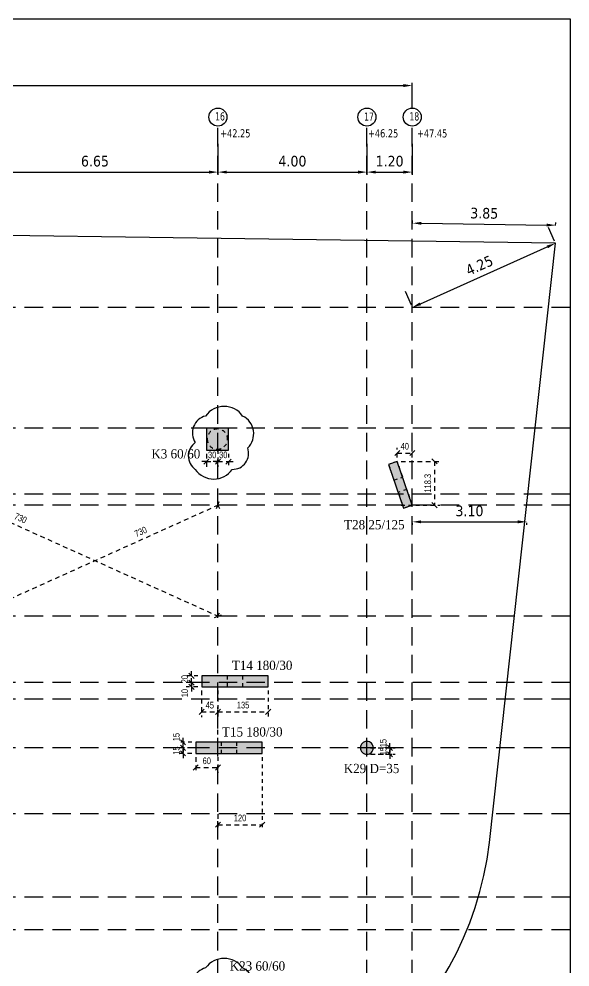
# Model space of a CAD drawing. Header units: millimetres. Extents: x -2171 to 1563, y -1758 to -1505.
# Drawn here: x -2076.4 to -2061.5, y -1614.83 to -1589.18 of the extents above; entities that cross this region are included whole.
import ezdxf

# ---------------------------------------------------------------- set-up
doc = ezdxf.new("R2010")
doc.units = ezdxf.units.MM
doc.header["$PDMODE"] = 32
for name, pattern in [('DASHDOT', [25.4, 12.7, -6.35, 0, -6.35]), ('DASHED2', [0.375, 0.25, -0.125]), ('DOT', [0.025, 0, -0.025]), ('HIDDEN', [0.375, 0.25, -0.125]), ('HIDDEN2', [0.1875, 0.125, -0.0625])]:
    doc.linetypes.add(name, pattern=pattern)
doc.layers.get('Defpoints').update_dxf_attribs({"color": 6})
for name, color, linetype in [('-S-AKSONES', 50, 'DASHDOT'), ('-S_TEXT', 3, 'Continuous'), ('A-TEXT', 7, 'Continuous'), ('AM_5', 7, 'Continuous'), ('athinas comments', 10, 'Continuous'), ('DIASTASEIS', 7, 'Continuous'), ('Fill_Col', 7, 'Continuous'), ('Geo_Col', 7, 'Continuous'), ('Geo_Lines_-1', 94, 'Continuous'), ('STR-AXIS', 2, 'Continuous'), ('Text_Col_-1', 7, 'Continuous')]:
    doc.layers.add(name, color=color, linetype=linetype)
doc.styles.add('1-100', font='arial.ttf', dxfattribs={"width": 0.8})
doc.styles.add('GR-SIMPL', font='GR-SIMPL.shx', dxfattribs={"width": 0.8})
doc.styles.add('S1TmsNwRmn11_b_934_161', font='times.ttf', dxfattribs={"width": 0.933629, "height": 0.001087})
doc.styles.get("Standard").update_dxf_attribs({"font": 'tahoma.ttf'})
doc.styles.add('style1', font='tahoma.ttf', dxfattribs={"width": 0.8})
doc.dimstyles.new('Copy of 1-100', dxfattribs={"dimtxt": 0.18, "dimasz": 0.14, "dimexe": 0.14, "dimexo": 0.1, "dimgap": 0.09, "dimtad": 1, "dimdec": 0, "dimlfac": 100, "dimrnd": 5, "dimzin": 5, "dimdsep": 46, "dimtxsty": '1-100', "dimblk": 'OBLIQUE', "dimcen": 0.09, "dimclrd": 1, "dimclre": 1, "dimclrt": 2, "dimadec": 0, "dimazin": 0, "dimtfac": 1, "dimtdec": 0, "dimtix": 1, "dimtmove": 2, "dimatfit": 3, "dimfxl": 5, "dimfxlon": 1, "dimtolj": 1, "dimtzin": 5, "dimarcsym": 0})
doc.dimstyles.new('Copy(2) of Standard', dxfattribs={"dimscale": 96, "dimtxt": 0.003, "dimasz": 0.0025, "dimexe": 0.0008, "dimexo": 0.005, "dimgap": 0.0015, "dimtad": 1, "dimrnd": 0.05, "dimzin": 0, "dimdsep": 46, "dimtxsty": 'Standard', "dimcen": 0.001, "dimclrd": 256, "dimclrt": 256, "dimadec": 0, "dimazin": 0, "dimtfac": 1, "dimtofl": 0, "dimtmove": 0, "dimatfit": 3, "dimfxl": 5, "dimtolj": 1, "dimtzin": 0, "dimarcsym": 1})

# ---------------------------------------------------------------- blocks, each defined once
blk = doc.blocks.new('_Oblique')
at = {"color": 0, "linetype": 'ByBlock', "lineweight": -2}
blk.add_line((-0.5, -0.5), (0.5, 0.5), dxfattribs=at)
blk = doc.blocks.new('*D337')
at = {"layer": 'Defpoints', "color": 0, "ltscale": 0.5, "transparency": 16777216}
for p in [(-2071.335, -1600.849), (-2071.022, -1600.749), (-2071.022, -1601.158)]:
    blk.add_point(p, dxfattribs=at)
at = {"layer": 'DIASTASEIS', "color": 1, "linetype": 'HIDDEN2', "lineweight": -2, "ltscale": 0.5, "transparency": 16777216}
blk.add_line((-2071.022, -1600.849), (-2071.022, -1601.298), dxfattribs=at)
at = {"layer": 'DIASTASEIS', "color": 1, "linetype": 'DASHED2', "lineweight": -2, "ltscale": 0.5, "transparency": 16777216}
for p, q in [((-2071.335, -1601.158), (-2071.475, -1601.158)), ((-2071.335, -1601.158), (-2071.022, -1601.158)), ((-2071.022, -1601.158), (-2070.882, -1601.158))]:
    blk.add_line(p, q, dxfattribs=at)
at = {"layer": 'DIASTASEIS', "color": 1, "linetype": 'HIDDEN', "lineweight": -2, "ltscale": 0.5, "transparency": 16777216}
blk.add_line((-2071.335, -1600.949), (-2071.335, -1601.298), dxfattribs=at)
at = {"layer": 'DIASTASEIS', "color": 1, "lineweight": -2, "ltscale": 0.5, "transparency": 16777216, "xscale": 0.14, "yscale": 0.14, "zscale": 0.14}
blk.add_blockref('_Oblique', (-2071.335, -1601.158), dxfattribs=at)
at = {"layer": 'DIASTASEIS', "color": 1, "lineweight": -2, "ltscale": 0.5, "transparency": 16777216, "xscale": 0.14, "yscale": 0.14, "zscale": 0.14, "rotation": 180}
blk.add_blockref('_Oblique', (-2071.022, -1601.158), dxfattribs=at)
at = {"layer": 'DIASTASEIS', "color": 2, "ltscale": 0.5, "transparency": 16777216, "insert": (-2071.178, -1600.976), "char_height": 0.18, "attachment_point": 5, "style": '1-100'}
blk.add_mtext('\\A1;30', dxfattribs=at)
blk = doc.blocks.new('*D338')
at = {"layer": 'Defpoints', "color": 0, "ltscale": 0.5, "transparency": 16777216}
for p in [(-2070.735, -1600.849), (-2070.735, -1601.158), (-2071.022, -1601.546)]:
    blk.add_point(p, dxfattribs=at)
at = {"layer": 'DIASTASEIS', "color": 1, "linetype": 'DASHED2', "lineweight": -2, "ltscale": 0.5, "transparency": 16777216}
for p, q in [((-2071.022, -1601.158), (-2071.162, -1601.158)), ((-2071.022, -1601.158), (-2070.735, -1601.158)), ((-2070.735, -1601.158), (-2070.595, -1601.158))]:
    blk.add_line(p, q, dxfattribs=at)
at = {"layer": 'DIASTASEIS', "color": 1, "linetype": 'HIDDEN', "lineweight": -2, "ltscale": 0.5, "transparency": 16777216}
blk.add_line((-2071.022, -1601.446), (-2071.022, -1601.018), dxfattribs=at)
at = {"layer": 'DIASTASEIS', "color": 1, "linetype": 'HIDDEN2', "lineweight": -2, "ltscale": 0.5, "transparency": 16777216}
blk.add_line((-2070.735, -1600.949), (-2070.735, -1601.298), dxfattribs=at)
at = {"layer": 'DIASTASEIS', "color": 1, "lineweight": -2, "ltscale": 0.5, "transparency": 16777216, "xscale": 0.14, "yscale": 0.14, "zscale": 0.14}
blk.add_blockref('_Oblique', (-2071.022, -1601.158), dxfattribs=at)
at = {"layer": 'DIASTASEIS', "color": 1, "lineweight": -2, "ltscale": 0.5, "transparency": 16777216, "xscale": 0.14, "yscale": 0.14, "zscale": 0.14, "rotation": 180}
blk.add_blockref('_Oblique', (-2070.735, -1601.158), dxfattribs=at)
at = {"layer": 'DIASTASEIS', "color": 2, "ltscale": 0.5, "transparency": 16777216, "insert": (-2070.878, -1600.976), "char_height": 0.18, "attachment_point": 5, "style": '1-100'}
blk.add_mtext('\\A1;30', dxfattribs=at)
blk = doc.blocks.new('*D339')
at = {"layer": 'Defpoints', "color": 0, "ltscale": 0.5, "transparency": 16777216}
for p in [(-2065.766, -1600.924), (-2066.171, -1601.15), (-2065.766, -1601.15)]:
    blk.add_point(p, dxfattribs=at)
at = {"layer": 'DIASTASEIS', "color": 1, "linetype": 'HIDDEN', "lineweight": -2, "ltscale": 0.5, "transparency": 16777216}
blk.add_line((-2066.171, -1601.05), (-2066.171, -1600.784), dxfattribs=at)
at = {"layer": 'DIASTASEIS', "color": 1, "linetype": 'DASHED2', "lineweight": -2, "ltscale": 0.5, "transparency": 16777216}
blk.add_line((-2066.171, -1600.924), (-2065.766, -1600.924), dxfattribs=at)
at = {"layer": 'DIASTASEIS', "color": 1, "linetype": 'HIDDEN2', "lineweight": -2, "ltscale": 0.5, "transparency": 16777216}
blk.add_line((-2065.766, -1601.05), (-2065.766, -1600.784), dxfattribs=at)
at = {"layer": 'DIASTASEIS', "color": 1, "lineweight": -2, "ltscale": 0.5, "transparency": 16777216, "xscale": 0.14, "yscale": 0.14, "zscale": 0.14, "rotation": 180}
blk.add_blockref('_Oblique', (-2066.171, -1600.924), dxfattribs=at)
at = {"layer": 'DIASTASEIS', "color": 1, "lineweight": -2, "ltscale": 0.5, "transparency": 16777216, "xscale": 0.14, "yscale": 0.14, "zscale": 0.14}
blk.add_blockref('_Oblique', (-2065.766, -1600.924), dxfattribs=at)
at = {"layer": 'DIASTASEIS', "color": 2, "ltscale": 0.5, "transparency": 16777216, "insert": (-2065.969, -1600.742), "char_height": 0.18, "attachment_point": 5, "style": '1-100'}
blk.add_mtext('\\A1;40', dxfattribs=at)
blk = doc.blocks.new('*D340')
at = {"layer": 'Defpoints', "color": 0, "ltscale": 0.5, "transparency": 16777216}
for p in [(-2066.171, -1601.15), (-2066.171, -1602.333), (-2065.164, -1602.333)]:
    blk.add_point(p, dxfattribs=at)
at = {"layer": 'DIASTASEIS', "color": 1, "linetype": 'HIDDEN', "lineweight": -2, "ltscale": 0.5, "transparency": 16777216}
blk.add_line((-2066.071, -1601.15), (-2065.024, -1601.15), dxfattribs=at)
at = {"layer": 'DIASTASEIS', "color": 1, "linetype": 'DASHED2', "lineweight": -2, "ltscale": 0.5, "transparency": 16777216}
blk.add_line((-2065.164, -1601.15), (-2065.164, -1602.333), dxfattribs=at)
at = {"layer": 'DIASTASEIS', "color": 1, "linetype": 'HIDDEN2', "lineweight": -2, "ltscale": 0.5, "transparency": 16777216}
blk.add_line((-2066.071, -1602.333), (-2065.024, -1602.333), dxfattribs=at)
at = {"layer": 'DIASTASEIS', "color": 1, "lineweight": -2, "ltscale": 0.5, "transparency": 16777216, "xscale": 0.14, "yscale": 0.14, "zscale": 0.14}
for p, rotation in [((-2065.164, -1601.15), 90), ((-2065.164, -1602.333), 270)]:
    blk.add_blockref('_Oblique', p, dxfattribs=dict(at, rotation=rotation))
at = {"layer": 'DIASTASEIS', "color": 2, "ltscale": 0.5, "transparency": 16777216, "insert": (-2065.346, -1601.742), "char_height": 0.18, "attachment_point": 5, "rotation": 90, "style": '1-100'}
blk.add_mtext('\\A1;118.3', dxfattribs=at)
blk = doc.blocks.new('*D341')
at = {"layer": 'Defpoints', "color": 0, "ltscale": 0.5, "transparency": 16777216}
for p in [(-2071.462, -1607.25), (-2071.022, -1607.25), (-2071.022, -1607.927)]:
    blk.add_point(p, dxfattribs=at)
at = {"layer": 'DIASTASEIS', "color": 1, "linetype": 'HIDDEN', "lineweight": -2, "ltscale": 0.5, "transparency": 16777216}
blk.add_line((-2071.462, -1607.35), (-2071.462, -1608.067), dxfattribs=at)
at = {"layer": 'DIASTASEIS', "color": 1, "linetype": 'HIDDEN2', "lineweight": -2, "ltscale": 0.5, "transparency": 16777216}
blk.add_line((-2071.022, -1607.35), (-2071.022, -1608.067), dxfattribs=at)
at = {"layer": 'DIASTASEIS', "color": 1, "linetype": 'DASHED2', "lineweight": -2, "ltscale": 0.5, "transparency": 16777216}
blk.add_line((-2071.462, -1607.927), (-2071.022, -1607.927), dxfattribs=at)
at = {"layer": 'DIASTASEIS', "color": 1, "lineweight": -2, "ltscale": 0.5, "transparency": 16777216, "xscale": 0.14, "yscale": 0.14, "zscale": 0.14, "rotation": 180}
blk.add_blockref('_Oblique', (-2071.462, -1607.927), dxfattribs=at)
at = {"layer": 'DIASTASEIS', "color": 1, "lineweight": -2, "ltscale": 0.5, "transparency": 16777216, "xscale": 0.14, "yscale": 0.14, "zscale": 0.14}
blk.add_blockref('_Oblique', (-2071.022, -1607.927), dxfattribs=at)
at = {"layer": 'DIASTASEIS', "color": 2, "ltscale": 0.5, "transparency": 16777216, "insert": (-2071.242, -1607.746), "char_height": 0.18, "attachment_point": 5, "style": '1-100'}
blk.add_mtext('\\A1;45', dxfattribs=at)
blk = doc.blocks.new('*D342')
at = {"layer": 'Defpoints', "color": 0, "ltscale": 0.5, "transparency": 16777216}
for p in [(-2071.624, -1609.05), (-2071.022, -1609.05), (-2071.022, -1609.434)]:
    blk.add_point(p, dxfattribs=at)
at = {"layer": 'DIASTASEIS', "color": 1, "linetype": 'HIDDEN', "lineweight": -2, "ltscale": 0.5, "transparency": 16777216}
blk.add_line((-2071.624, -1609.15), (-2071.624, -1609.574), dxfattribs=at)
at = {"layer": 'DIASTASEIS', "color": 1, "linetype": 'HIDDEN2', "lineweight": -2, "ltscale": 0.5, "transparency": 16777216}
blk.add_line((-2071.022, -1609.15), (-2071.022, -1609.574), dxfattribs=at)
at = {"layer": 'DIASTASEIS', "color": 1, "linetype": 'DASHED2', "lineweight": -2, "ltscale": 0.5, "transparency": 16777216}
blk.add_line((-2071.624, -1609.434), (-2071.022, -1609.434), dxfattribs=at)
at = {"layer": 'DIASTASEIS', "color": 1, "lineweight": -2, "ltscale": 0.5, "transparency": 16777216, "xscale": 0.14, "yscale": 0.14, "zscale": 0.14, "rotation": 180}
blk.add_blockref('_Oblique', (-2071.624, -1609.434), dxfattribs=at)
at = {"layer": 'DIASTASEIS', "color": 1, "lineweight": -2, "ltscale": 0.5, "transparency": 16777216, "xscale": 0.14, "yscale": 0.14, "zscale": 0.14}
blk.add_blockref('_Oblique', (-2071.022, -1609.434), dxfattribs=at)
at = {"layer": 'DIASTASEIS', "color": 2, "ltscale": 0.5, "transparency": 16777216, "insert": (-2071.323, -1609.252), "char_height": 0.18, "attachment_point": 5, "style": '1-100'}
blk.add_mtext('\\A1;60', dxfattribs=at)
blk = doc.blocks.new('*D330')
at = {"layer": 'Defpoints', "color": 0, "ltscale": 0.5, "transparency": 16777216}
for p in [(-2071.966, -1608.9), (-2071.624, -1608.9), (-2071.624, -1609.05)]:
    blk.add_point(p, dxfattribs=at)
at = {"layer": 'DIASTASEIS', "color": 1, "linetype": 'DASHED2', "lineweight": -2, "ltscale": 0.5, "transparency": 16777216}
for p, q in [((-2071.966, -1608.9), (-2071.966, -1608.76)), ((-2071.966, -1609.05), (-2071.966, -1608.9)), ((-2071.966, -1609.05), (-2071.966, -1609.19))]:
    blk.add_line(p, q, dxfattribs=at)
at = {"layer": 'DIASTASEIS', "color": 1, "linetype": 'HIDDEN2', "lineweight": -2, "ltscale": 0.5, "transparency": 16777216}
blk.add_line((-2071.724, -1608.9), (-2072.106, -1608.9), dxfattribs=at)
at = {"layer": 'DIASTASEIS', "color": 1, "linetype": 'HIDDEN', "lineweight": -2, "ltscale": 0.5, "transparency": 16777216}
blk.add_line((-2071.724, -1609.05), (-2072.106, -1609.05), dxfattribs=at)
at = {"layer": 'DIASTASEIS', "color": 1, "lineweight": -2, "ltscale": 0.5, "transparency": 16777216, "xscale": 0.14, "yscale": 0.14, "zscale": 0.14}
for p, rotation in [((-2071.966, -1608.9), 270), ((-2071.966, -1609.05), 90)]:
    blk.add_blockref('_Oblique', p, dxfattribs=dict(at, rotation=rotation))
at = {"layer": 'DIASTASEIS', "color": 2, "ltscale": 0.5, "transparency": 16777216, "insert": (-2072.148, -1608.975), "char_height": 0.18, "attachment_point": 5, "rotation": 90, "style": '1-100'}
blk.add_mtext('\\A1;15', dxfattribs=at)
blk = doc.blocks.new('*D331')
at = {"layer": 'Defpoints', "color": 0, "ltscale": 0.5, "transparency": 16777216}
for p in [(-2071.737, -1607.136), (-2071.462, -1607.136), (-2071.462, -1607.25)]:
    blk.add_point(p, dxfattribs=at)
at = {"layer": 'DIASTASEIS', "color": 1, "linetype": 'DASHED2', "lineweight": -2, "ltscale": 0.5, "transparency": 16777216}
for p, q in [((-2071.737, -1607.136), (-2071.737, -1606.996)), ((-2071.737, -1607.25), (-2071.737, -1607.136)), ((-2071.737, -1607.25), (-2071.737, -1607.39))]:
    blk.add_line(p, q, dxfattribs=at)
at = {"layer": 'DIASTASEIS', "color": 1, "linetype": 'HIDDEN2', "lineweight": -2, "ltscale": 0.5, "transparency": 16777216}
blk.add_line((-2071.562, -1607.136), (-2071.877, -1607.136), dxfattribs=at)
at = {"layer": 'DIASTASEIS', "color": 1, "linetype": 'HIDDEN', "lineweight": -2, "ltscale": 0.5, "transparency": 16777216}
blk.add_line((-2071.562, -1607.25), (-2071.877, -1607.25), dxfattribs=at)
at = {"layer": 'DIASTASEIS', "color": 1, "lineweight": -2, "ltscale": 0.5, "transparency": 16777216, "xscale": 0.14, "yscale": 0.14, "zscale": 0.14}
for p, rotation in [((-2071.737, -1607.136), 270), ((-2071.737, -1607.25), 90)]:
    blk.add_blockref('_Oblique', p, dxfattribs=dict(at, rotation=rotation))
at = {"layer": 'DIASTASEIS', "color": 2, "ltscale": 0.5, "transparency": 16777216, "insert": (-2071.918, -1607.42), "char_height": 0.18, "attachment_point": 5, "rotation": 90, "style": '1-100'}
blk.add_mtext('\\A1;10', dxfattribs=at)
blk = doc.blocks.new('*D357')
at = {"layer": 'Defpoints', "color": 0, "ltscale": 0.5, "transparency": 16777216}
for p in [(-2071.737, -1606.95), (-2071.462, -1606.95), (-2071.462, -1607.136)]:
    blk.add_point(p, dxfattribs=at)
at = {"layer": 'DIASTASEIS', "color": 1, "linetype": 'DASHED2', "lineweight": -2, "ltscale": 0.5, "transparency": 16777216}
for p, q in [((-2071.737, -1606.95), (-2071.737, -1606.81)), ((-2071.737, -1607.136), (-2071.737, -1606.95)), ((-2071.737, -1607.136), (-2071.737, -1607.276))]:
    blk.add_line(p, q, dxfattribs=at)
at = {"layer": 'DIASTASEIS', "color": 1, "linetype": 'HIDDEN2', "lineweight": -2, "ltscale": 0.5, "transparency": 16777216}
blk.add_line((-2071.562, -1606.95), (-2071.877, -1606.95), dxfattribs=at)
at = {"layer": 'DIASTASEIS', "color": 1, "linetype": 'HIDDEN', "lineweight": -2, "ltscale": 0.5, "transparency": 16777216}
blk.add_line((-2071.562, -1607.136), (-2071.877, -1607.136), dxfattribs=at)
at = {"layer": 'DIASTASEIS', "color": 1, "lineweight": -2, "ltscale": 0.5, "transparency": 16777216, "xscale": 0.14, "yscale": 0.14, "zscale": 0.14}
for p, rotation in [((-2071.737, -1606.95), 270), ((-2071.737, -1607.136), 90)]:
    blk.add_blockref('_Oblique', p, dxfattribs=dict(at, rotation=rotation))
at = {"layer": 'DIASTASEIS', "color": 2, "ltscale": 0.5, "transparency": 16777216, "insert": (-2071.919, -1607.043), "char_height": 0.18, "attachment_point": 5, "rotation": 90, "style": '1-100'}
blk.add_mtext('\\A1;20', dxfattribs=at)
blk = doc.blocks.new('*D358')
at = {"layer": 'Defpoints', "color": 0, "ltscale": 0.5, "transparency": 16777216}
for p in [(-2069.662, -1607.25), (-2069.662, -1607.927), (-2071.022, -1608.636)]:
    blk.add_point(p, dxfattribs=at)
at = {"layer": 'DIASTASEIS', "color": 1, "linetype": 'HIDDEN2', "lineweight": -2, "ltscale": 0.5, "transparency": 16777216}
blk.add_line((-2069.662, -1607.35), (-2069.662, -1608.067), dxfattribs=at)
at = {"layer": 'DIASTASEIS', "color": 1, "linetype": 'HIDDEN', "lineweight": -2, "ltscale": 0.5, "transparency": 16777216}
blk.add_line((-2071.022, -1608.536), (-2071.022, -1607.787), dxfattribs=at)
at = {"layer": 'DIASTASEIS', "color": 1, "linetype": 'DASHED2', "lineweight": -2, "ltscale": 0.5, "transparency": 16777216}
blk.add_line((-2071.022, -1607.927), (-2069.662, -1607.927), dxfattribs=at)
at = {"layer": 'DIASTASEIS', "color": 1, "lineweight": -2, "ltscale": 0.5, "transparency": 16777216, "xscale": 0.14, "yscale": 0.14, "zscale": 0.14, "rotation": 180}
blk.add_blockref('_Oblique', (-2071.022, -1607.927), dxfattribs=at)
at = {"layer": 'DIASTASEIS', "color": 1, "lineweight": -2, "ltscale": 0.5, "transparency": 16777216, "xscale": 0.14, "yscale": 0.14, "zscale": 0.14}
blk.add_blockref('_Oblique', (-2069.662, -1607.927), dxfattribs=at)
at = {"layer": 'DIASTASEIS', "color": 2, "ltscale": 0.5, "transparency": 16777216, "insert": (-2070.342, -1607.745), "char_height": 0.18, "attachment_point": 5, "style": '1-100'}
blk.add_mtext('\\A1;135', dxfattribs=at)
blk = doc.blocks.new('*D359')
at = {"layer": 'Defpoints', "color": 0, "ltscale": 0.5, "transparency": 16777216}
for p in [(-2071.966, -1608.75), (-2071.624, -1608.75), (-2071.624, -1608.9)]:
    blk.add_point(p, dxfattribs=at)
at = {"layer": 'DIASTASEIS', "color": 1, "linetype": 'DASHED2', "lineweight": -2, "ltscale": 0.5, "transparency": 16777216}
for p, q in [((-2071.966, -1608.75), (-2071.966, -1608.61)), ((-2071.966, -1608.9), (-2071.966, -1608.75)), ((-2071.966, -1608.9), (-2071.966, -1609.04))]:
    blk.add_line(p, q, dxfattribs=at)
at = {"layer": 'DIASTASEIS', "color": 1, "linetype": 'HIDDEN2', "lineweight": -2, "ltscale": 0.5, "transparency": 16777216}
blk.add_line((-2071.724, -1608.75), (-2072.106, -1608.75), dxfattribs=at)
at = {"layer": 'DIASTASEIS', "color": 1, "linetype": 'HIDDEN', "lineweight": -2, "ltscale": 0.5, "transparency": 16777216}
blk.add_line((-2071.724, -1608.9), (-2072.106, -1608.9), dxfattribs=at)
at = {"layer": 'DIASTASEIS', "color": 1, "lineweight": -2, "ltscale": 0.5, "transparency": 16777216, "xscale": 0.14, "yscale": 0.14, "zscale": 0.14}
for p, rotation in [((-2071.966, -1608.75), 270), ((-2071.966, -1608.9), 90)]:
    blk.add_blockref('_Oblique', p, dxfattribs=dict(at, rotation=rotation))
at = {"layer": 'DIASTASEIS', "color": 2, "ltscale": 0.5, "transparency": 16777216, "insert": (-2072.148, -1608.609), "char_height": 0.18, "attachment_point": 5, "rotation": 90, "style": '1-100'}
blk.add_mtext('\\A1;15', dxfattribs=at)
blk = doc.blocks.new('*D360')
at = {"layer": 'Defpoints', "color": 0, "ltscale": 0.5, "transparency": 16777216}
for p in [(-2069.824, -1609.05), (-2071.022, -1610.595), (-2069.824, -1610.979)]:
    blk.add_point(p, dxfattribs=at)
at = {"layer": 'DIASTASEIS', "color": 1, "linetype": 'HIDDEN2', "lineweight": -2, "ltscale": 0.5, "transparency": 16777216}
blk.add_line((-2069.824, -1609.15), (-2069.824, -1611.119), dxfattribs=at)
at = {"layer": 'DIASTASEIS', "color": 1, "linetype": 'HIDDEN', "lineweight": -2, "ltscale": 0.5, "transparency": 16777216}
blk.add_line((-2071.022, -1610.695), (-2071.022, -1611.119), dxfattribs=at)
at = {"layer": 'DIASTASEIS', "color": 1, "linetype": 'DASHED2', "lineweight": -2, "ltscale": 0.5, "transparency": 16777216}
blk.add_line((-2071.022, -1610.979), (-2069.824, -1610.979), dxfattribs=at)
at = {"layer": 'DIASTASEIS', "color": 1, "lineweight": -2, "ltscale": 0.5, "transparency": 16777216, "xscale": 0.14, "yscale": 0.14, "zscale": 0.14, "rotation": 180}
blk.add_blockref('_Oblique', (-2071.022, -1610.979), dxfattribs=at)
at = {"layer": 'DIASTASEIS', "color": 1, "lineweight": -2, "ltscale": 0.5, "transparency": 16777216, "xscale": 0.14, "yscale": 0.14, "zscale": 0.14}
blk.add_blockref('_Oblique', (-2069.824, -1610.979), dxfattribs=at)
at = {"layer": 'DIASTASEIS', "color": 2, "ltscale": 0.5, "transparency": 16777216, "insert": (-2070.423, -1610.797), "char_height": 0.18, "attachment_point": 5, "style": '1-100'}
blk.add_mtext('\\A1;120', dxfattribs=at)
blk = doc.blocks.new('*D376')
at = {"layer": 'Defpoints', "color": 0, "ltscale": 0.5, "transparency": 16777216}
for p in [(-2066.993, -1608.9), (-2066.993, -1609.075), (-2066.37, -1608.9)]:
    blk.add_point(p, dxfattribs=at)
at = {"layer": 'DIASTASEIS', "color": 1, "linetype": 'DASHED2', "lineweight": -2, "ltscale": 0.5, "transparency": 16777216}
for p, q in [((-2066.37, -1608.9), (-2066.37, -1608.76)), ((-2066.37, -1609.075), (-2066.37, -1608.9)), ((-2066.37, -1609.075), (-2066.37, -1609.215))]:
    blk.add_line(p, q, dxfattribs=at)
at = {"layer": 'DIASTASEIS', "color": 1, "linetype": 'HIDDEN2', "lineweight": -2, "ltscale": 0.5, "transparency": 16777216}
blk.add_line((-2066.893, -1608.9), (-2066.23, -1608.9), dxfattribs=at)
at = {"layer": 'DIASTASEIS', "color": 1, "linetype": 'HIDDEN', "lineweight": -2, "ltscale": 0.5, "transparency": 16777216}
blk.add_line((-2066.893, -1609.075), (-2066.23, -1609.075), dxfattribs=at)
at = {"layer": 'DIASTASEIS', "color": 1, "lineweight": -2, "ltscale": 0.5, "transparency": 16777216, "xscale": 0.14, "yscale": 0.14, "zscale": 0.14}
for p, rotation in [((-2066.37, -1608.9), 270), ((-2066.37, -1609.075), 90)]:
    blk.add_blockref('_Oblique', p, dxfattribs=dict(at, rotation=rotation))
at = {"layer": 'DIASTASEIS', "color": 2, "ltscale": 0.5, "transparency": 16777216, "insert": (-2066.552, -1608.772), "char_height": 0.18, "attachment_point": 5, "rotation": 90, "style": '1-100'}
blk.add_mtext('\\A1;15', dxfattribs=at)
blk = doc.blocks.new('*D377')
at = {"layer": 'Defpoints', "color": 0, "ltscale": 0.5, "transparency": 16777216}
for p in [(-2066.993, -1608.9), (-2066.993, -1609.075), (-2066.37, -1609.075)]:
    blk.add_point(p, dxfattribs=at)
at = {"layer": 'DIASTASEIS', "color": 1, "linetype": 'DASHED2', "lineweight": -2, "ltscale": 0.5, "transparency": 16777216}
for p, q in [((-2066.37, -1608.9), (-2066.37, -1608.76)), ((-2066.37, -1608.9), (-2066.37, -1609.075)), ((-2066.37, -1609.075), (-2066.37, -1609.215))]:
    blk.add_line(p, q, dxfattribs=at)
at = {"layer": 'DIASTASEIS', "color": 1, "linetype": 'HIDDEN', "lineweight": -2, "ltscale": 0.5, "transparency": 16777216}
blk.add_line((-2066.893, -1608.9), (-2066.23, -1608.9), dxfattribs=at)
at = {"layer": 'DIASTASEIS', "color": 1, "linetype": 'HIDDEN2', "lineweight": -2, "ltscale": 0.5, "transparency": 16777216}
blk.add_line((-2066.893, -1609.075), (-2066.23, -1609.075), dxfattribs=at)
at = {"layer": 'DIASTASEIS', "color": 1, "lineweight": -2, "ltscale": 0.5, "transparency": 16777216, "xscale": 0.14, "yscale": 0.14, "zscale": 0.14}
for p, rotation in [((-2066.37, -1608.9), 270), ((-2066.37, -1609.075), 90)]:
    blk.add_blockref('_Oblique', p, dxfattribs=dict(at, rotation=rotation))
at = {"layer": 'DIASTASEIS', "color": 2, "ltscale": 0.5, "transparency": 16777216, "insert": (-2066.552, -1608.988), "char_height": 0.18, "attachment_point": 5, "rotation": 90, "style": '1-100'}
blk.add_mtext('\\A1;15', dxfattribs=at)
blk = doc.blocks.new('*D379')
at = {"layer": '-S-AKSONES', "color": 0, "linetype": 'Continuous', "lineweight": -2, "ltscale": 0.5, "transparency": 16777216}
for p, q in [((-2113.221, -1591.6), (-2113.221, -1590.907)), ((-2065.766, -1591.6), (-2065.766, -1590.907))]:
    blk.add_line(p, q, dxfattribs=at)
at = {"layer": '-S-AKSONES', "linetype": 'Continuous', "lineweight": -2, "ltscale": 0.5, "transparency": 16777216}
blk.add_line((-2112.981, -1590.984), (-2066.006, -1590.984), dxfattribs=at)
at = {"layer": '-S-AKSONES', "linetype": 'Continuous', "ltscale": 0.5, "transparency": 16777216}
for points in [[(-2112.981, -1590.944), (-2112.981, -1591.024), (-2113.221, -1590.984)], [(-2066.006, -1590.944), (-2066.006, -1591.024), (-2065.766, -1590.984)]]:
    blk.add_solid(points, dxfattribs=at)
at = {"layer": 'Defpoints', "color": 0, "linetype": 'Continuous', "ltscale": 0.5, "transparency": 16777216}
for p in [(-2065.766, -1590.984), (-2113.221, -1592.08), (-2065.766, -1592.08)]:
    blk.add_point(p, dxfattribs=at)
at = {"layer": '-S-AKSONES', "linetype": 'Continuous', "ltscale": 0.5, "transparency": 16777216, "insert": (-2089.494, -1590.693), "char_height": 0.288, "attachment_point": 5}
blk.add_mtext('\\A1;47.45', dxfattribs=at)
blk = doc.blocks.new('*D395')
at = {"layer": '-S-AKSONES', "color": 0, "lineweight": -2, "ltscale": 0.5, "transparency": 16777216}
for p, q in [((-2077.675, -1592.56), (-2077.675, -1593.402)), ((-2071.022, -1592.56), (-2071.022, -1593.402))]:
    blk.add_line(p, q, dxfattribs=at)
at = {"layer": '-S-AKSONES', "lineweight": -2, "ltscale": 0.5, "transparency": 16777216}
blk.add_line((-2077.435, -1593.325), (-2071.262, -1593.325), dxfattribs=at)
at = {"layer": '-S-AKSONES', "ltscale": 0.5, "transparency": 16777216}
for points in [[(-2077.435, -1593.285), (-2077.435, -1593.365), (-2077.675, -1593.325)], [(-2071.262, -1593.285), (-2071.262, -1593.365), (-2071.022, -1593.325)]]:
    blk.add_solid(points, dxfattribs=at)
at = {"layer": 'Defpoints', "color": 0, "ltscale": 0.5, "transparency": 16777216}
for p in [(-2077.675, -1592.08), (-2071.022, -1592.08), (-2071.022, -1593.325)]:
    blk.add_point(p, dxfattribs=at)
at = {"layer": '-S-AKSONES', "ltscale": 0.5, "transparency": 16777216, "insert": (-2074.348, -1593.031), "char_height": 0.288, "attachment_point": 5}
blk.add_mtext('\\A1;6.65', dxfattribs=at)
blk = doc.blocks.new('*D396')
at = {"layer": '-S-AKSONES', "color": 0, "lineweight": -2, "ltscale": 0.5, "transparency": 16777216}
for p, q in [((-2071.022, -1592.56), (-2071.022, -1593.402)), ((-2066.993, -1592.56), (-2066.993, -1593.402))]:
    blk.add_line(p, q, dxfattribs=at)
at = {"layer": '-S-AKSONES', "lineweight": -2, "ltscale": 0.5, "transparency": 16777216}
blk.add_line((-2070.782, -1593.325), (-2067.233, -1593.325), dxfattribs=at)
at = {"layer": '-S-AKSONES', "ltscale": 0.5, "transparency": 16777216}
for points in [[(-2070.782, -1593.285), (-2070.782, -1593.365), (-2071.022, -1593.325)], [(-2067.233, -1593.285), (-2067.233, -1593.365), (-2066.993, -1593.325)]]:
    blk.add_solid(points, dxfattribs=at)
at = {"layer": 'Defpoints', "color": 0, "ltscale": 0.5, "transparency": 16777216}
for p in [(-2071.022, -1592.08), (-2066.993, -1592.08), (-2066.993, -1593.325)]:
    blk.add_point(p, dxfattribs=at)
at = {"layer": '-S-AKSONES', "ltscale": 0.5, "transparency": 16777216, "insert": (-2069.007, -1593.031), "char_height": 0.288, "attachment_point": 5}
blk.add_mtext('\\A1;4.00', dxfattribs=at)
blk = doc.blocks.new('*D397')
at = {"layer": '-S-AKSONES', "color": 0, "lineweight": -2, "ltscale": 0.5, "transparency": 16777216}
for p, q in [((-2066.993, -1592.56), (-2066.993, -1593.402)), ((-2065.766, -1592.56), (-2065.766, -1593.402))]:
    blk.add_line(p, q, dxfattribs=at)
at = {"layer": '-S-AKSONES', "lineweight": -2, "ltscale": 0.5, "transparency": 16777216}
blk.add_line((-2066.753, -1593.325), (-2066.006, -1593.325), dxfattribs=at)
at = {"layer": '-S-AKSONES', "ltscale": 0.5, "transparency": 16777216}
for points in [[(-2066.753, -1593.285), (-2066.753, -1593.365), (-2066.993, -1593.325)], [(-2066.006, -1593.285), (-2066.006, -1593.365), (-2065.766, -1593.325)]]:
    blk.add_solid(points, dxfattribs=at)
at = {"layer": 'Defpoints', "color": 0, "ltscale": 0.5, "transparency": 16777216}
for p in [(-2066.993, -1592.08), (-2065.766, -1592.08), (-2065.766, -1593.325)]:
    blk.add_point(p, dxfattribs=at)
at = {"layer": '-S-AKSONES', "ltscale": 0.5, "transparency": 16777216, "insert": (-2066.38, -1593.031), "char_height": 0.288, "attachment_point": 5}
blk.add_mtext('\\A1;1.20', dxfattribs=at)
blk = doc.blocks.new('*D412')
at = {"layer": '-S-AKSONES', "color": 0, "lineweight": -2, "ltscale": 0.5, "transparency": 16777216}
for p, q in [((-2065.766, -1602.813), (-2065.766, -1602.863)), ((-2062.674, -1602.813), (-2062.674, -1602.863))]:
    blk.add_line(p, q, dxfattribs=at)
at = {"layer": '-S-AKSONES', "lineweight": -2, "ltscale": 0.5, "transparency": 16777216}
blk.add_line((-2065.526, -1602.786), (-2062.914, -1602.786), dxfattribs=at)
at = {"layer": '-S-AKSONES', "ltscale": 0.5, "transparency": 16777216}
for points in [[(-2065.526, -1602.746), (-2065.526, -1602.826), (-2065.766, -1602.786)], [(-2062.914, -1602.746), (-2062.914, -1602.826), (-2062.674, -1602.786)]]:
    blk.add_solid(points, dxfattribs=at)
at = {"layer": 'Defpoints', "color": 0, "ltscale": 0.5, "transparency": 16777216}
for p in [(-2065.766, -1602.333), (-2062.674, -1602.333), (-2062.674, -1602.786)]:
    blk.add_point(p, dxfattribs=at)
at = {"layer": '-S-AKSONES', "ltscale": 0.5, "transparency": 16777216, "insert": (-2064.22, -1602.492), "char_height": 0.288, "attachment_point": 5}
blk.add_mtext('\\A1;3.10', dxfattribs=at)
blk = doc.blocks.new('*D413')
at = {"layer": '-S-AKSONES', "color": 0, "lineweight": -2, "ltscale": 0.5, "transparency": 16777216}
for p, q in [((-2062.092, -1594.812), (-2061.927, -1595.18)), ((-2065.963, -1596.547), (-2065.798, -1596.915))]:
    blk.add_line(p, q, dxfattribs=at)
at = {"layer": '-S-AKSONES', "lineweight": -2, "ltscale": 0.5, "transparency": 16777216}
blk.add_line((-2065.547, -1596.887), (-2062.115, -1595.348), dxfattribs=at)
at = {"layer": '-S-AKSONES', "ltscale": 0.5, "transparency": 16777216}
for points in [[(-2062.131, -1595.312), (-2062.098, -1595.385), (-2061.896, -1595.25)], [(-2065.564, -1596.851), (-2065.531, -1596.924), (-2065.766, -1596.985)]]:
    blk.add_solid(points, dxfattribs=at)
at = {"layer": 'Defpoints', "color": 0, "ltscale": 0.5, "transparency": 16777216}
for p in [(-2061.896, -1595.25), (-2061.896, -1595.25), (-2065.766, -1596.985)]:
    blk.add_point(p, dxfattribs=at)
at = {"layer": '-S-AKSONES', "ltscale": 0.5, "transparency": 16777216, "insert": (-2063.951, -1595.85), "char_height": 0.288, "attachment_point": 5, "rotation": 24.147}
blk.add_mtext('\\A1;4.25', dxfattribs=at)
blk = doc.blocks.new('*D416')
at = {"layer": '-S-AKSONES', "color": 0, "lineweight": -2, "ltscale": 0.5, "transparency": 16777216}
for p, q in [((-2065.76, -1594.716), (-2065.759, -1594.63)), ((-2061.889, -1594.77), (-2061.888, -1594.685))]:
    blk.add_line(p, q, dxfattribs=at)
at = {"layer": '-S-AKSONES', "lineweight": -2, "ltscale": 0.5, "transparency": 16777216}
blk.add_line((-2065.52, -1594.71), (-2062.129, -1594.758), dxfattribs=at)
at = {"layer": '-S-AKSONES', "ltscale": 0.5, "transparency": 16777216}
for points in [[(-2065.519, -1594.67), (-2065.52, -1594.75), (-2065.76, -1594.707)], [(-2062.128, -1594.718), (-2062.129, -1594.798), (-2061.889, -1594.761)]]:
    blk.add_solid(points, dxfattribs=at)
at = {"layer": 'Defpoints', "color": 0, "ltscale": 0.5, "transparency": 16777216}
for p in [(-2061.889, -1594.761), (-2065.766, -1595.196), (-2061.896, -1595.25)]:
    blk.add_point(p, dxfattribs=at)
at = {"layer": '-S-AKSONES', "ltscale": 0.5, "transparency": 16777216, "insert": (-2063.82, -1594.44), "char_height": 0.288, "attachment_point": 5, "rotation": 359.1928}
blk.add_mtext('\\A1;3.85', dxfattribs=at)
blk = doc.blocks.new('*D326')
at = {"layer": 'AM_5', "color": 1, "linetype": 'HIDDEN', "lineweight": -2, "ltscale": 0.5, "transparency": 16777216}
blk.add_line((-2077.675, -1602.333), (-2077.617, -1602.206), dxfattribs=at)
at = {"layer": 'AM_5', "color": 1, "linetype": 'DASHED2', "lineweight": -2, "ltscale": 0.5, "transparency": 16777216}
blk.add_line((-2077.675, -1602.333), (-2071.022, -1605.336), dxfattribs=at)
at = {"layer": 'AM_5', "color": 1, "linetype": 'HIDDEN2', "lineweight": -2, "ltscale": 0.5, "transparency": 16777216}
blk.add_line((-2071.022, -1605.336), (-2070.964, -1605.208), dxfattribs=at)
at = {"layer": 'Defpoints', "color": 0, "ltscale": 0.5, "transparency": 16777216}
for p in [(-2077.675, -1602.333), (-2071.022, -1605.336), (-2071.022, -1605.336)]:
    blk.add_point(p, dxfattribs=at)
at = {"layer": 'AM_5', "color": 1, "lineweight": -2, "ltscale": 0.5, "transparency": 16777216, "xscale": 0.14, "yscale": 0.14, "zscale": 0.14}
for p, rotation in [((-2077.675, -1602.333), 155.7081467728904), ((-2071.022, -1605.336), 335.7081467728904)]:
    blk.add_blockref('_Oblique', p, dxfattribs=dict(at, rotation=rotation))
at = {"layer": 'AM_5', "color": 2, "ltscale": 0.5, "transparency": 16777216, "insert": (-2076.359, -1602.687), "char_height": 0.18, "attachment_point": 5, "rotation": 335.7081, "style": '1-100'}
blk.add_mtext('\\A1;730', dxfattribs=at)
blk = doc.blocks.new('*D327')
at = {"layer": 'AM_5', "color": 1, "linetype": 'DASHED2', "lineweight": -2, "ltscale": 0.5, "transparency": 16777216}
blk.add_line((-2077.675, -1605.336), (-2071.022, -1602.333), dxfattribs=at)
at = {"layer": 'AM_5', "color": 1, "linetype": 'HIDDEN2', "lineweight": -2, "ltscale": 0.5, "transparency": 16777216}
blk.add_line((-2071.022, -1602.333), (-2070.964, -1602.461), dxfattribs=at)
at = {"layer": 'AM_5', "color": 1, "linetype": 'HIDDEN', "lineweight": -2, "ltscale": 0.5, "transparency": 16777216}
blk.add_line((-2077.675, -1605.336), (-2077.732, -1605.208), dxfattribs=at)
at = {"layer": 'Defpoints', "color": 0, "ltscale": 0.5, "transparency": 16777216}
for p in [(-2071.022, -1602.333), (-2071.022, -1602.333), (-2077.675, -1605.336)]:
    blk.add_point(p, dxfattribs=at)
at = {"layer": 'AM_5', "color": 1, "lineweight": -2, "ltscale": 0.5, "transparency": 16777216, "xscale": 0.14, "yscale": 0.14, "zscale": 0.14}
for p, rotation in [((-2071.022, -1602.333), 24.29185322710981), ((-2077.675, -1605.336), 204.2918532271098)]:
    blk.add_blockref('_Oblique', p, dxfattribs=dict(at, rotation=rotation))
at = {"layer": 'AM_5', "color": 2, "ltscale": 0.5, "transparency": 16777216, "insert": (-2073.112, -1603.055), "char_height": 0.18, "attachment_point": 5, "rotation": 24.2919, "style": '1-100'}
blk.add_mtext('\\A1;730', dxfattribs=at)

msp = doc.modelspace()

# ---------------------------------------------------------------- hatches: boundary and pattern name
at = {"layer": 'Fill_Col', "ltscale": 0.5, "transparency": 33554572}
h = msp.add_hatch(color=7, dxfattribs=at)
h.dxf.hatch_style = 1
h.paths.add_polyline_path([(-2071.3352, -1600.8489), (-2070.7352, -1600.8489), (-2070.7352, -1600.2489), (-2071.3352, -1600.2489)])
at = {"layer": 'Fill_Col', "ltscale": 0.5}
h = msp.add_hatch(color=253, dxfattribs=at)
h.dxf.hatch_style = 1
h.paths.add_polyline_path([(-2065.7665, -1602.3331), (-2066.1708, -1601.1503), (-2066.4073, -1601.2311), (-2066.0031, -1602.414)])
h = msp.add_hatch(color=253, dxfattribs=at)
h.dxf.hatch_style = 1
h.paths.add_polyline_path([(-2071.4617, -1607.2505), (-2069.6617, -1607.2505), (-2069.6617, -1606.9505), (-2071.4617, -1606.9505)])
h = msp.add_hatch(color=253, dxfattribs=at)
h.dxf.hatch_style = 1
h.paths.add_polyline_path([(-2071.6236, -1609.05), (-2069.8236, -1609.05), (-2069.8236, -1608.75), (-2071.6236, -1608.75)])
h = msp.add_hatch(color=253, dxfattribs=at)
h.dxf.hatch_style = 1
edge = h.paths.add_edge_path()
edge.add_arc((-2066.9928, -1608.9001), 0.175, 0, 90)
edge.add_arc((-2066.9928, -1608.9001), 0.175, 90, 180)
edge.add_arc((-2066.9928, -1608.9001), 0.175, 180, 270)
edge.add_arc((-2066.9928, -1608.9001), 0.175, 270, 360)

# ---------------------------------------------------------------- linework, layer by layer
at = {"layer": '-S_TEXT', "ltscale": 5}
msp.add_lwpolyline([(-2119.6475, -1589.182), (-2061.5, -1589.182), (-2061.5, -1629.2267), (-2119.6475, -1629.2267)], close=True, dxfattribs=at)
at = {"layer": '-S_TEXT', "color": 2}
for centre in [(-2071.0217, -1591.8367), (-2066.9926, -1591.8367), (-2065.7665, -1591.8367)]:
    msp.add_circle(centre, 0.2432, dxfattribs=at)
at = {"layer": 'athinas comments', "color": 253}
for points in [[(-2071.6349, -1601.3675, 0.5205671), (-2070.6349, -1601.3675, 0.5205671), (-2070.2163, -1600.7861, 0.5205671), (-2070.3538, -1599.9236, 0.5205671), (-2071.3538, -1599.9236, 0.5205671), (-2071.6349, -1600.6424, 0.5205671)], [(-2071.6349, -1616.2991, 0.5205671), (-2070.6349, -1616.2991, 0.5205671), (-2070.2163, -1615.7177, 0.5205671), (-2070.3538, -1614.8551, 0.5205671), (-2071.3538, -1614.8551, 0.5205671), (-2071.6349, -1615.574, 0.5205671)]]:
    msp.add_lwpolyline(points, format="xyb", close=True, dxfattribs=at)
at = {"layer": 'Geo_Col', "color": 94}
for points in [[(-2071.3352, -1600.8489), (-2070.7352, -1600.8489), (-2070.7352, -1600.2489), (-2071.3352, -1600.2489)], [(-2065.7665, -1602.3331), (-2066.1708, -1601.1503), (-2066.4073, -1601.2311), (-2066.0031, -1602.414)], [(-2071.4617, -1607.2505), (-2069.6617, -1607.2505), (-2069.6617, -1606.9505), (-2071.4617, -1606.9505)], [(-2071.6236, -1609.05), (-2069.8236, -1609.05), (-2069.8236, -1608.75), (-2071.6236, -1608.75)]]:
    msp.add_lwpolyline(points, close=True, dxfattribs=at)
at = {"layer": 'Geo_Col', "color": 94, "linetype": 'HIDDEN2', "ltscale": 0.5}
msp.add_lwpolyline([(-2070.7602, -1600.5489, 0.4142136), (-2071.0352, -1600.2739, 0.4142136), (-2071.3102, -1600.5489, 0.4142136), (-2071.0352, -1600.8239, 0.4142136)], format="xyb", close=True, dxfattribs=at)
at = {"layer": 'Geo_Col', "color": 94, "linetype": 'DOT'}
for points in [[(-2066.4073, -1601.2311), (-2066.2618, -1601.657), (-2066.0252, -1601.5761), (-2066.1708, -1601.1503)], [(-2065.7665, -1602.3331), (-2065.912, -1601.9073), (-2066.1486, -1601.9881), (-2066.0031, -1602.414)], [(-2071.4617, -1607.2505), (-2070.7617, -1607.2505), (-2070.7617, -1606.9505), (-2071.4617, -1606.9505)], [(-2069.6617, -1606.9505), (-2070.3617, -1606.9505), (-2070.3617, -1607.2505), (-2069.6617, -1607.2505)], [(-2071.6236, -1609.05), (-2070.9236, -1609.05), (-2070.9236, -1608.75), (-2071.6236, -1608.75)], [(-2069.8236, -1608.75), (-2070.5236, -1608.75), (-2070.5236, -1609.05), (-2069.8236, -1609.05)]]:
    msp.add_lwpolyline(points, close=True, dxfattribs=at)
at = {"layer": 'Geo_Col', "color": 94}
msp.add_lwpolyline([(-2066.8178, -1608.9001, 0.4142136), (-2066.9928, -1608.7251, 0.4142136), (-2067.1678, -1608.9001, 0.4142136), (-2066.9928, -1609.0751, 0.4142136)], format="xyb", close=True, dxfattribs=at)
at = {"layer": 'Geo_Lines_-1', "color": 94, "ltscale": 0.5}
msp.add_lwpolyline([(-2118.2673, -1596.9859), (-2119.1798, -1606.5488, 0.4189744), (-2110.7979, -1616.5329), (-2073.4708, -1619.4842, 0.4025719), (-2063.6772, -1611.458), (-2061.8958, -1595.2502), (-2087.7432, -1594.886), (-2087.7673, -1596.9859)], format="xyb", close=True, dxfattribs=at)
at = {"layer": 'STR-AXIS', "color": 2, "linetype": 'HIDDEN', "ltscale": 2}
for p, q in [((-2071.0217, -1620.3812), (-2071.0217, -1592.0799)), ((-2066.9926, -1620.3812), (-2066.9926, -1592.0799)), ((-2065.7665, -1620.3812), (-2065.7665, -1592.0799)), ((-2061.5, -1596.9854), (-2116.2276, -1596.9854)), ((-2061.5, -1600.2505), (-2116.2276, -1600.2505)), ((-2061.5, -1602.0359), (-2116.2276, -1602.0359)), ((-2061.5, -1602.3331), (-2115.2838, -1602.3331)), ((-2061.5, -1605.3359), (-2116.2276, -1605.3359)), ((-2061.5, -1607.1359), (-2116.2276, -1607.1359)), ((-2061.5001, -1607.5853), (-2116.2276, -1607.5853)), ((-2061.5002, -1608.9001), (-2116.2278, -1608.9001)), ((-2061.5, -1610.6856), (-2116.2276, -1610.6856)), ((-2061.5, -1612.9359), (-2116.2276, -1612.9359)), ((-2061.5, -1613.8259), (-2116.2276, -1613.8259))]:
    msp.add_line(p, q, dxfattribs=at)

# ---------------------------------------------------------------- texts
at = {"layer": '-S_TEXT', "style": 'style1', "width": 0.85}
for s, p in [('+42.25', (-2070.9593, -1592.386)), ('+46.25', (-2066.9614, -1592.386)), ('+47.45', (-2065.6357, -1592.386))]:
    msp.add_text(s, height=0.22, dxfattribs=at).set_placement(p)
at = {"layer": 'A-TEXT', "color": 3, "char_height": 0.22, "width": 1.133602, "attachment_point": 7, "style": 'GR-SIMPL'}
for s, insert in [('{\\fTahoma|b0|i0|c0|p34;16}', (-2071.0984, -1591.9329)), ('{\\fTahoma|b0|i0|c0|p34;18}', (-2065.8432, -1591.9329)), ('{\\fTahoma|b0|i0|c0|p34;17}', (-2067.0694, -1591.9329))]:
    msp.add_mtext(s, dxfattribs=dict(at, insert=insert))
at = {"layer": 'Text_Col_-1', "color": 200, "style": 'S1TmsNwRmn11_b_934_161', "width": 0.933629}
for s, p in [('K3 60/60', (-2072.8216, -1601.0707)), ('T28 25/125', (-2067.609, -1602.9883)), ('T14 180/30', (-2070.6435, -1606.7925)), ('T15 180/30', (-2070.9106, -1608.5936)), ('K29 D=35', (-2067.6182, -1609.5831)), ('K23 60/60', (-2070.7028, -1614.9264))]:
    msp.add_text(s, height=0.25, dxfattribs=at).set_placement(p)

# ---------------------------------------------------------------- dimensions: what is measured, and where the dimension line sits
at = {"layer": '-S-AKSONES', "linetype": 'Continuous', "ltscale": 0.5}
dim = msp.add_linear_dim(base=(-2065.7665, -1590.9842), p1=(-2113.2213, -1592.0799), p2=(-2065.7665, -1592.0799), dimstyle='Copy(2) of Standard', override={"dimtmove": 1}, dxfattribs=at)
dim.commit()
dim.dimension.update_dxf_attribs({"geometry": '*D379', "text_midpoint": (-2089.4939, -1590.6932)})
at = {"layer": '-S-AKSONES', "color": 253, "ltscale": 0.5}
for base, p1, p2, override, picture, middle in [((-2071.0217, -1593.3251), (-2077.6746, -1592.0799), (-2071.0217, -1592.0799), {"dimtmove": 1}, '*D395', (-2074.3482, -1593.0314)), ((-2066.9926, -1593.3251), (-2071.0217, -1592.0799), (-2066.9926, -1592.0799), {"dimrnd": 0.1, "dimtmove": 1}, '*D396', (-2069.0072, -1593.0312)), ((-2065.7665, -1593.3251), (-2066.9926, -1592.0799), (-2065.7665, -1592.0799), {"dimrnd": 0.1, "dimtmove": 1}, '*D397', (-2066.3796, -1593.0311)), ((-2062.6743, -1602.7861), (-2065.7665, -1602.3331), (-2062.6743, -1602.3331), {"dimtmove": 1}, '*D412', (-2064.2204, -1602.4921))]:
    dim = msp.add_linear_dim(base=base, p1=p1, p2=p2, dimstyle='Copy(2) of Standard', override=override, dxfattribs=at)
    dim.commit()
    dim.dimension.update_dxf_attribs({"geometry": picture, "text_midpoint": middle})
for p1, distance, picture, middle in [((-2065.7665, -1595.1956), 0.4888, '*D416', (-2063.8201, -1594.4396)), ((-2065.7665, -1596.9854), 0, '*D413', (-2063.9514, -1595.8495))]:
    dim = msp.add_aligned_dim(p1=p1, p2=(-2061.8958, -1595.2502), distance=distance, dimstyle='Copy(2) of Standard', override={"dimtmove": 1}, dxfattribs=at)
    dim.commit()
    dim.dimension.update_dxf_attribs({"geometry": picture, "text_midpoint": middle})
at = {"layer": 'AM_5', "ltscale": 0.5}
for base, p1, p2, angle, picture, middle in [((-2071.0217, -1605.3359), (-2077.6746, -1602.3331), (-2071.0217, -1605.3359), 335.70815, '*D326', (-2076.3589, -1602.6874)), ((-2071.0217, -1602.3331), (-2077.6746, -1605.3359), (-2071.0217, -1602.3331), 24.29185, '*D327', (-2073.112, -1603.0552))]:
    dim = msp.add_linear_dim(base=base, p1=p1, p2=p2, angle=angle, dimstyle='Copy of 1-100', dxfattribs=at)
    dim.commit()
    dim.dimension.update_dxf_attribs({"geometry": picture, "text_midpoint": middle, "dimtype": 129})
at = {"layer": 'DIASTASEIS', "color": 253, "ltscale": 0.5}
for base, p1, p2, picture, middle in [((-2065.7665, -1600.9243), (-2066.1708, -1601.1503), (-2065.7665, -1601.1503), '*D339', (-2065.9686, -1600.7424)), ((-2071.0217, -1601.1583), (-2071.3352, -1600.8489), (-2071.0217, -1600.7489), '*D337', (-2071.1784, -1600.9764)), ((-2070.7352, -1601.1583), (-2071.0217, -1601.5465), (-2070.7352, -1600.8489), '*D338', (-2070.8784, -1600.9764)), ((-2071.0217, -1607.9271), (-2071.4617, -1607.2505), (-2071.0217, -1607.2505), '*D341', (-2071.2417, -1607.7456)), ((-2069.6617, -1607.9271), (-2071.0217, -1608.6357), (-2069.6617, -1607.2505), '*D358', (-2070.3417, -1607.7452)), ((-2071.0217, -1609.4343), (-2071.6236, -1609.05), (-2071.0217, -1609.05), '*D342', (-2071.3226, -1609.2523)), ((-2069.8236, -1610.9789), (-2071.0217, -1610.5947), (-2069.8236, -1609.05), '*D360', (-2070.4226, -1610.797))]:
    dim = msp.add_linear_dim(base=base, p1=p1, p2=p2, dimstyle='Copy of 1-100', dxfattribs=at)
    dim.commit()
    dim.dimension.update_dxf_attribs({"geometry": picture, "text_midpoint": middle})
dim = msp.add_linear_dim(base=(-2065.1639, -1602.3331), p1=(-2066.1708, -1601.1503), p2=(-2066.1708, -1602.3331), angle=90, dimstyle='Copy of 1-100', override={"dimdec": 1, "dimrnd": 0}, dxfattribs=at)
dim.commit()
dim.dimension.update_dxf_attribs({"geometry": '*D340', "text_midpoint": (-2065.3459, -1601.7417)})
for base, p1, p2, picture, middle in [((-2071.7367, -1606.9505), (-2071.4619, -1607.1359), (-2071.4617, -1606.9505), '*D357', (-2071.9186, -1607.0432)), ((-2071.9659, -1608.9), (-2071.6236, -1609.05), (-2071.6236, -1608.9), '*D330', (-2072.1479, -1608.975)), ((-2066.370004, -1609.075127), (-2066.992851, -1608.900128), (-2066.992849, -1609.075127), '*D377', (-2066.551907, -1608.987627))]:
    dim = msp.add_linear_dim(base=base, p1=p1, p2=p2, angle=90, dimstyle='Copy of 1-100', dxfattribs=at)
    dim.commit()
    dim.dimension.update_dxf_attribs({"geometry": picture, "text_midpoint": middle})
for base, p1, p2, picture, middle in [((-2071.7365, -1607.1359), (-2071.4617, -1607.2505), (-2071.4617, -1607.1359), '*D331', (-2071.9184, -1607.4198)), ((-2071.9663, -1608.75), (-2071.6239, -1608.9001), (-2071.6236, -1608.75), '*D359', (-2072.1482, -1608.609)), ((-2066.369779, -1608.900128), (-2066.992624, -1609.075127), (-2066.992624, -1608.900128), '*D376', (-2066.551682, -1608.772325))]:
    dim = msp.add_linear_dim(base=base, p1=p1, p2=p2, angle=90, dimstyle='Copy of 1-100', dxfattribs=at)
    dim.commit()
    dim.dimension.update_dxf_attribs({"geometry": picture, "text_midpoint": middle, "dimtype": 128})

doc.saveas('drawing.dxf')
